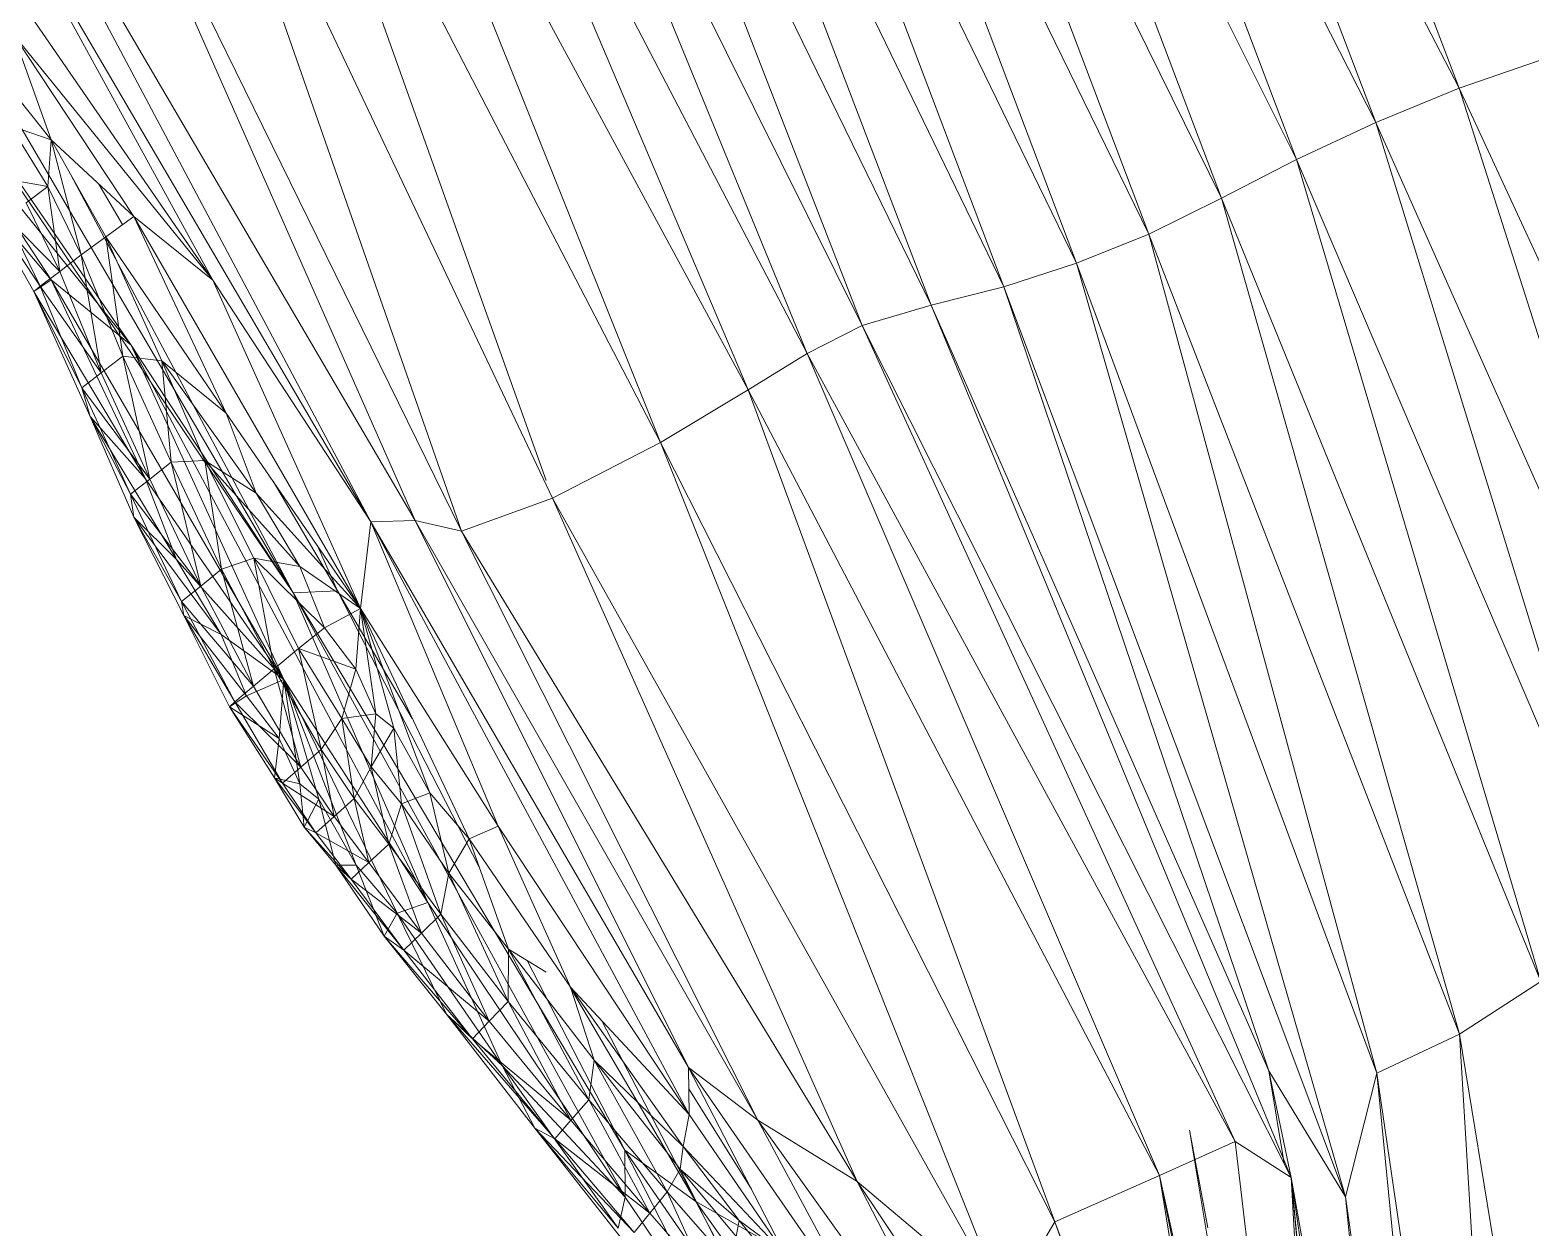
# Model space of a CAD drawing. Header units: millimetres. Extents: x -8546 to 211781, y -3000 to 31870.
# Drawn here: x -4723.57 to -4674.68, y 2505.45 to 2544.46 of the extents above; entities that cross this region are included whole.
import ezdxf

# ---------------------------------------------------------------- set-up
doc = ezdxf.new("R2010")
doc.units = ezdxf.units.MM
doc.layers.add('G-IMPT', color=8, linetype='Continuous', lineweight=9)
doc.layers.add('I-FURN', color=30, linetype='Continuous', lineweight=9)

# ---------------------------------------------------------------- blocks, each defined once
blk = doc.blocks.new('Artificial banana plant 1500mm - Family 4__C1-728657-Begane grond')
at = {"layer": 'G-IMPT'}
for p, q in [((-264.258, -114.312), (-272.584, -92.39)), ((-264.258, -114.312), (-272.584, -92.39)), ((-266.978, -115.427), (-274.824, -94.735)), ((-266.978, -115.427), (-274.824, -94.735)), ((-264.258, -114.312), (-274.444, -94.568)), ((-264.258, -114.312), (-274.444, -94.568)), ((-269.558, -116.63), (-277.464, -95.72)), ((-269.558, -116.63), (-277.464, -95.72)), ((-277.07, -95.56), (-266.978, -115.427)), ((-277.07, -95.56), (-266.978, -115.427)), ((-279.562, -96.628), (-269.558, -116.63)), ((-279.562, -96.628), (-269.558, -116.63)), ((-274.368, -119.064), (-282.65, -97.125)), ((-274.368, -119.064), (-282.65, -97.125)), ((-271.998, -117.889), (-279.963, -96.812)), ((-271.998, -117.889), (-279.963, -96.812)), ((-271.998, -117.889), (-281.973, -97.655)), ((-271.998, -117.889), (-281.973, -97.655)), ((-276.728, -120.011), (-284.867, -98.471)), ((-276.728, -120.011), (-284.867, -98.471)), ((-281.458, -121.378), (-290.028, -98.898)), ((-281.458, -121.378), (-290.028, -98.898)), ((-279.088, -120.771), (-289.699, -98.898)), ((-279.088, -120.771), (-289.699, -98.898)), ((-279.088, -120.771), (-287.381, -98.898)), ((-279.088, -120.771), (-287.381, -98.898)), ((-276.728, -120.011), (-286.971, -98.898)), ((-276.728, -120.011), (-286.971, -98.898)), ((-274.368, -119.064), (-284.199, -98.898)), ((-274.368, -119.064), (-284.199, -98.898)), ((-285.498, -122.944), (-294.736, -100.422)), ((-285.498, -122.944), (-294.736, -100.422)), ((-283.708, -122.039), (-292.141, -100.306)), ((-283.708, -122.039), (-292.141, -100.306)), ((-281.458, -121.378), (-291.748, -100.299)), ((-281.458, -121.378), (-291.748, -100.299)), ((-287.418, -124.132), (-297.205, -101.093)), ((-287.418, -124.132), (-297.205, -101.093)), ((-285.498, -122.944), (-296.927, -101.034)), ((-285.498, -122.944), (-296.927, -101.034)), ((-314.128, -101.304), (-299.708, -128.428)), ((-314.128, -101.304), (-299.708, -128.428)), ((-314.128, -101.304), (-298.268, -128.386)), ((-314.128, -101.304), (-298.268, -128.386)), ((-283.708, -122.039), (-293.994, -101.326)), ((-283.708, -122.039), (-293.994, -101.326)), ((-287.418, -124.132), (-299.399, -101.993)), ((-287.418, -124.132), (-299.399, -101.993)), ((-290.268, -125.849), (-299.737, -102.224)), ((-290.268, -125.849), (-299.737, -102.224)), ((-293.994, -127.086), (-302.372, -103.625)), ((-293.994, -127.086), (-302.372, -103.625)), ((-290.268, -125.849), (-301.979, -103.264)), ((-290.268, -125.849), (-301.979, -103.264)), ((-316.118, -104.2), (-304.858, -120.555)), ((-316.118, -104.2), (-304.858, -120.555)), ((-296.758, -128.732), (-305.035, -105.05)), ((-296.758, -128.732), (-305.035, -105.05)), ((-293.788, -127.662), (-304.491, -105.096)), ((-293.788, -127.662), (-304.491, -105.096)), ((-304.858, -120.555), (-312.938, -105.824)), ((-304.858, -120.555), (-312.938, -105.824)), ((-312.938, -105.824), (-299.708, -128.428)), ((-312.938, -105.824), (-299.708, -128.428)), ((-318.828, -106.2), (-307.518, -122.679)), ((-318.828, -106.2), (-307.518, -122.679)), ((-318.828, -106.2), (-302.238, -130.738)), ((-318.828, -106.2), (-302.238, -130.738)), ((-307.515, -106.812), (-296.758, -128.732)), ((-307.515, -106.812), (-296.758, -128.732)), ((-307.656, -107.099), (-298.268, -128.386)), ((-307.656, -107.099), (-298.268, -128.386)), ((-310.118, -115.99), (-313.938, -111.191)), ((-310.118, -115.99), (-313.938, -111.191)), ((-312.958, -112.422), (-302.238, -130.738)), ((-312.958, -112.422), (-302.238, -130.738)), ((-310.118, -115.99), (-311.348, -112.564)), ((-310.118, -115.99), (-311.348, -112.564)), ((-311.348, -112.564), (-307.428, -118.484)), ((-311.348, -112.564), (-307.428, -118.484)), ((-311.348, -112.564), (-304.858, -120.555)), ((-311.348, -112.564), (-304.858, -120.555)), ((-264.258, -114.312), (-261.388, -113.322)), ((-264.258, -114.312), (-261.388, -113.322)), ((-266.978, -115.427), (-264.258, -114.312)), ((-266.978, -115.427), (-264.258, -114.312)), ((-256.138, -139.763), (-264.258, -114.312)), ((-256.138, -139.763), (-264.258, -114.312)), ((-253.218, -138.199), (-264.258, -114.312)), ((-253.218, -138.199), (-264.258, -114.312)), ((-310.118, -120.545), (-314.048, -114.563)), ((-310.118, -120.545), (-314.048, -114.563)), ((-314.048, -114.563), (-307.518, -122.679)), ((-314.048, -114.563), (-307.518, -122.679)), ((-310.228, -117.507), (-311.448, -115.534)), ((-310.228, -117.507), (-311.448, -115.534)), ((-311.448, -115.534), (-310.118, -115.99)), ((-311.448, -115.534), (-310.118, -115.99)), ((-269.558, -116.63), (-266.978, -115.427)), ((-269.558, -116.63), (-266.978, -115.427)), ((-258.918, -141.523), (-266.978, -115.427)), ((-258.918, -141.523), (-266.978, -115.427)), ((-256.138, -139.763), (-266.978, -115.427)), ((-256.138, -139.763), (-266.978, -115.427)), ((-310.228, -117.507), (-310.118, -115.99)), ((-310.228, -117.507), (-310.118, -115.99)), ((-309.138, -119.739), (-310.118, -115.99)), ((-309.138, -119.739), (-310.118, -115.99)), ((-310.118, -115.99), (-308.338, -119.143)), ((-310.118, -115.99), (-308.338, -119.143)), ((-310.118, -115.99), (-307.428, -118.484)), ((-310.118, -115.99), (-307.428, -118.484)), ((-271.998, -117.889), (-269.558, -116.63)), ((-271.998, -117.889), (-269.558, -116.63)), ((-261.598, -143.396), (-269.558, -116.63)), ((-261.598, -143.396), (-269.558, -116.63)), ((-269.558, -116.63), (-258.918, -141.523)), ((-269.558, -116.63), (-258.918, -141.523)), ((-309.48, -117.133), (-302.238, -130.738)), ((-309.48, -117.133), (-302.238, -130.738)), ((-310.688, -120.932), (-312.478, -117.753)), ((-310.688, -120.932), (-312.478, -117.753)), ((-310.478, -120.758), (-312.478, -117.753)), ((-310.478, -120.758), (-312.478, -117.753)), ((-312.478, -117.753), (-310.118, -120.545)), ((-312.478, -117.753), (-310.118, -120.545)), ((-311.138, -117.349), (-310.228, -117.507)), ((-311.138, -117.349), (-310.228, -117.507)), ((-310.928, -118.036), (-310.228, -117.507)), ((-310.928, -118.036), (-310.228, -117.507)), ((-310.228, -117.507), (-309.838, -120.273)), ((-310.228, -117.507), (-309.838, -120.273)), ((-310.228, -117.507), (-309.138, -119.739)), ((-310.228, -117.507), (-309.138, -119.739)), ((-308.563, -117.431), (-307.792, -118.747)), ((-308.563, -117.431), (-307.792, -118.747)), ((-310.928, -118.036), (-309.838, -120.273)), ((-310.928, -118.036), (-309.838, -120.273)), ((-274.368, -119.064), (-271.998, -117.889)), ((-274.368, -119.064), (-271.998, -117.889)), ((-264.248, -145.113), (-271.998, -117.889)), ((-264.248, -145.113), (-271.998, -117.889)), ((-271.998, -117.889), (-261.598, -143.396)), ((-271.998, -117.889), (-261.598, -143.396)), ((-310.478, -120.758), (-311.568, -118.518)), ((-310.478, -120.758), (-311.568, -118.518)), ((-311.568, -118.518), (-309.838, -120.273)), ((-311.568, -118.518), (-309.838, -120.273)), ((-308.338, -119.143), (-307.428, -118.484)), ((-308.338, -119.143), (-307.428, -118.484)), ((-307.428, -118.484), (-304.418, -124.885)), ((-307.428, -118.484), (-304.418, -124.885)), ((-307.428, -118.484), (-304.858, -120.555)), ((-307.428, -118.484), (-304.858, -120.555)), ((-307.428, -118.484), (-300.048, -131.252)), ((-307.428, -118.484), (-300.048, -131.252)), ((-309.138, -119.739), (-308.338, -119.143)), ((-309.138, -119.739), (-308.338, -119.143)), ((-307.788, -123.036), (-308.338, -119.143)), ((-307.788, -123.036), (-308.338, -119.143)), ((-308.338, -119.143), (-306.518, -123.183)), ((-308.338, -119.143), (-306.518, -123.183)), ((-308.338, -119.143), (-304.418, -124.885)), ((-308.338, -119.143), (-304.418, -124.885)), ((-276.728, -120.011), (-274.368, -119.064)), ((-276.728, -120.011), (-274.368, -119.064)), ((-266.938, -146.383), (-274.368, -119.064)), ((-266.938, -146.383), (-274.368, -119.064)), ((-264.248, -145.113), (-274.368, -119.064)), ((-264.248, -145.113), (-274.368, -119.064)), ((-309.838, -120.273), (-309.138, -119.739)), ((-309.838, -120.273), (-309.138, -119.739)), ((-309.138, -119.739), (-308.488, -123.575)), ((-309.138, -119.739), (-308.488, -123.575)), ((-309.138, -119.739), (-307.788, -123.036)), ((-309.138, -119.739), (-307.788, -123.036)), ((-279.088, -120.771), (-276.728, -120.011)), ((-279.088, -120.771), (-276.728, -120.011)), ((-267.958, -150.406), (-276.728, -120.011)), ((-267.958, -150.406), (-276.728, -120.011)), ((-266.938, -146.383), (-276.728, -120.011)), ((-266.938, -146.383), (-276.728, -120.011)), ((-310.688, -120.932), (-310.118, -120.545)), ((-310.688, -120.932), (-310.118, -120.545)), ((-310.478, -120.758), (-309.838, -120.273)), ((-310.478, -120.758), (-309.838, -120.273)), ((-307.048, -127.03), (-310.118, -120.545)), ((-307.048, -127.03), (-310.118, -120.545)), ((-310.118, -120.545), (-302.538, -133.565)), ((-310.118, -120.545), (-302.538, -133.565)), ((-310.118, -120.545), (-307.518, -122.679)), ((-310.118, -120.545), (-307.518, -122.679)), ((-309.838, -120.273), (-308.488, -123.575)), ((-308.488, -123.575), (-309.838, -120.273)), ((-304.858, -120.555), (-300.048, -131.252)), ((-304.858, -120.555), (-300.048, -131.252)), ((-304.858, -120.555), (-299.708, -128.428)), ((-304.858, -120.555), (-299.708, -128.428)), ((-310.478, -120.758), (-310.688, -120.932)), ((-310.478, -120.758), (-310.688, -120.932)), ((-308.848, -125.001), (-310.688, -120.932)), ((-308.848, -125.001), (-310.688, -120.932)), ((-309.118, -124.066), (-310.688, -120.932)), ((-309.118, -124.066), (-310.688, -120.932)), ((-310.688, -120.932), (-307.048, -127.03)), ((-310.688, -120.932), (-307.048, -127.03)), ((-309.118, -124.066), (-310.478, -120.758)), ((-309.118, -124.066), (-310.478, -120.758)), ((-310.478, -120.758), (-308.488, -123.575)), ((-310.478, -120.758), (-308.488, -123.575)), ((-281.458, -121.378), (-279.088, -120.771)), ((-281.458, -121.378), (-279.088, -120.771)), ((-270.458, -146.302), (-279.088, -120.771)), ((-270.458, -146.302), (-279.088, -120.771)), ((-267.958, -150.406), (-279.088, -120.771)), ((-267.958, -150.406), (-279.088, -120.771)), ((-283.708, -122.039), (-281.458, -121.378)), ((-283.708, -122.039), (-281.458, -121.378)), ((-269.728, -149.775), (-281.458, -121.378)), ((-269.728, -149.775), (-281.458, -121.378)), ((-270.458, -146.302), (-281.458, -121.378)), ((-270.458, -146.302), (-281.458, -121.378)), ((-285.498, -122.944), (-283.708, -122.039)), ((-285.498, -122.944), (-283.708, -122.039)), ((-271.558, -148.61), (-283.708, -122.039)), ((-271.558, -148.61), (-283.708, -122.039)), ((-269.728, -149.775), (-283.708, -122.039)), ((-269.728, -149.775), (-283.708, -122.039)), ((-307.518, -122.679), (-302.238, -130.738)), ((-307.518, -122.679), (-302.238, -130.738)), ((-297.848, -140.823), (-307.518, -122.679)), ((-297.848, -140.823), (-307.518, -122.679)), ((-302.538, -133.565), (-307.518, -122.679)), ((-302.538, -133.565), (-307.518, -122.679)), ((-308.488, -123.575), (-307.788, -123.036)), ((-308.488, -123.575), (-307.788, -123.036)), ((-307.788, -123.036), (-306.908, -127.036)), ((-307.788, -123.036), (-306.908, -127.036)), ((-307.788, -123.036), (-306.208, -126.491)), ((-307.788, -123.036), (-306.208, -126.491)), ((-307.788, -123.036), (-306.518, -123.183)), ((-307.788, -123.036), (-306.518, -123.183)), ((-306.208, -126.491), (-306.518, -123.183)), ((-306.208, -126.491), (-306.518, -123.183)), ((-306.518, -123.183), (-305.118, -126.436)), ((-306.518, -123.183), (-305.118, -126.436)), ((-306.518, -123.183), (-304.418, -124.885)), ((-306.518, -123.183), (-304.418, -124.885)), ((-306.518, -123.183), (-303.438, -127.496)), ((-306.518, -123.183), (-303.438, -127.496)), ((-287.418, -124.132), (-285.498, -122.944)), ((-287.418, -124.132), (-285.498, -122.944)), ((-274.018, -149.718), (-285.498, -122.944)), ((-274.018, -149.718), (-285.498, -122.944)), ((-271.558, -148.61), (-285.498, -122.944)), ((-271.558, -148.61), (-285.498, -122.944)), ((-309.118, -124.066), (-308.488, -123.575)), ((-309.118, -124.066), (-308.488, -123.575)), ((-308.488, -123.575), (-306.908, -127.036)), ((-308.488, -123.575), (-306.908, -127.036)), ((-309.118, -124.066), (-307.538, -127.533)), ((-309.118, -124.066), (-307.538, -127.533)), ((-309.118, -124.066), (-306.908, -127.036)), ((-309.118, -124.066), (-306.908, -127.036)), ((-309.118, -124.066), (-308.848, -125.001)), ((-309.118, -124.066), (-308.848, -125.001)), ((-290.268, -125.849), (-287.418, -124.132)), ((-290.268, -125.849), (-287.418, -124.132)), ((-277.428, -151.22), (-287.418, -124.132)), ((-277.428, -151.22), (-287.418, -124.132)), ((-274.018, -149.718), (-287.418, -124.132)), ((-274.018, -149.718), (-287.418, -124.132)), ((-307.428, -128.274), (-308.848, -125.001)), ((-307.428, -128.274), (-308.848, -125.001)), ((-307.538, -127.533), (-308.848, -125.001)), ((-307.538, -127.533), (-308.848, -125.001)), ((-308.848, -125.001), (-306.038, -129.656)), ((-308.848, -125.001), (-306.038, -129.656)), ((-308.848, -125.001), (-307.048, -127.03)), ((-308.848, -125.001), (-307.048, -127.03)), ((-304.418, -124.885), (-303.438, -127.496)), ((-304.418, -124.885), (-303.438, -127.496)), ((-304.418, -124.885), (-300.048, -131.252)), ((-304.418, -124.885), (-300.048, -131.252)), ((-293.788, -127.662), (-290.268, -125.849)), ((-293.788, -127.662), (-290.268, -125.849)), ((-279.048, -153.957), (-290.268, -125.849)), ((-279.048, -153.957), (-290.268, -125.849)), ((-277.428, -151.22), (-290.268, -125.849)), ((-277.428, -151.22), (-290.268, -125.849)), ((-306.908, -127.036), (-306.208, -126.491)), ((-306.908, -127.036), (-306.208, -126.491)), ((-306.208, -126.491), (-305.118, -126.436)), ((-306.208, -126.491), (-305.118, -126.436)), ((-306.208, -126.491), (-305.248, -130.519)), ((-306.208, -126.491), (-305.248, -130.519)), ((-306.208, -126.491), (-304.568, -129.965)), ((-306.208, -126.491), (-304.568, -129.965)), ((-304.568, -129.965), (-305.118, -126.436)), ((-304.568, -129.965), (-305.118, -126.436)), ((-305.118, -126.436), (-303.518, -129.61)), ((-305.118, -126.436), (-303.518, -129.61)), ((-305.118, -126.436), (-303.438, -127.496)), ((-305.118, -126.436), (-303.438, -127.496)), ((-305.118, -126.436), (-302.018, -129.886)), ((-305.118, -126.436), (-302.018, -129.886)), ((-307.538, -127.533), (-306.908, -127.036)), ((-307.538, -127.533), (-306.908, -127.036)), ((-306.038, -129.656), (-307.048, -127.03)), ((-306.038, -129.656), (-307.048, -127.03)), ((-307.048, -127.03), (-302.538, -133.565)), ((-307.048, -127.03), (-302.538, -133.565)), ((-306.908, -127.036), (-305.248, -130.519)), ((-306.908, -127.036), (-305.248, -130.519)), ((-302.892, -127.108), (-300.798, -130.681)), ((-302.892, -127.108), (-300.798, -130.681)), ((-307.538, -127.533), (-305.878, -131.023)), ((-307.538, -127.533), (-305.878, -131.023)), ((-307.538, -127.533), (-305.248, -130.519)), ((-307.538, -127.533), (-305.248, -130.519)), ((-307.538, -127.533), (-307.428, -128.274)), ((-307.538, -127.533), (-307.428, -128.274)), ((-303.438, -127.496), (-302.018, -129.886)), ((-303.438, -127.496), (-302.018, -129.886)), ((-303.438, -127.496), (-300.048, -131.252)), ((-303.438, -127.496), (-300.048, -131.252)), ((-296.758, -128.732), (-293.788, -127.662)), ((-296.758, -128.732), (-293.788, -127.662)), ((-283.868, -149.906), (-293.788, -127.662)), ((-283.868, -149.906), (-293.788, -127.662)), ((-279.048, -153.957), (-293.788, -127.662)), ((-279.048, -153.957), (-293.788, -127.662)), ((-305.798, -131.48), (-307.428, -128.274)), ((-305.798, -131.48), (-307.428, -128.274)), ((-305.878, -131.023), (-307.428, -128.274)), ((-305.878, -131.023), (-307.428, -128.274)), ((-307.428, -128.274), (-304.578, -132.093)), ((-307.428, -128.274), (-304.578, -132.093)), ((-307.428, -128.274), (-306.038, -129.656)), ((-307.428, -128.274), (-306.038, -129.656)), ((-300.048, -131.252), (-299.708, -128.428)), ((-300.048, -131.252), (-299.708, -128.428)), ((-299.708, -128.428), (-298.268, -128.386)), ((-299.708, -128.428), (-298.268, -128.386)), ((-295.558, -138.334), (-299.708, -128.428)), ((-295.558, -138.334), (-299.708, -128.428)), ((-289.338, -147.732), (-299.708, -128.428)), ((-289.338, -147.732), (-299.708, -128.428)), ((-289.358, -146.198), (-299.708, -128.428)), ((-289.358, -146.198), (-299.708, -128.428)), ((-289.358, -146.198), (-298.268, -128.386)), ((-289.358, -146.198), (-298.268, -128.386)), ((-287.098, -147.915), (-298.268, -128.386)), ((-287.098, -147.915), (-298.268, -128.386)), ((-298.268, -128.386), (-296.758, -128.732)), ((-298.268, -128.386), (-296.758, -128.732)), ((-287.098, -147.915), (-296.758, -128.732)), ((-287.098, -147.915), (-296.758, -128.732)), ((-283.868, -149.906), (-296.758, -128.732)), ((-283.868, -149.906), (-296.758, -128.732)), ((-301.447, -129.214), (-300.798, -130.681)), ((-301.447, -129.214), (-300.798, -130.681)), ((-304.578, -132.093), (-306.038, -129.656)), ((-304.578, -132.093), (-306.038, -129.656)), ((-306.038, -129.656), (-302.538, -133.565)), ((-306.038, -129.656), (-302.538, -133.565)), ((-305.248, -130.519), (-304.568, -129.965)), ((-305.248, -130.519), (-304.568, -129.965)), ((-304.568, -129.965), (-303.518, -129.61)), ((-304.568, -129.965), (-303.518, -129.61)), ((-304.568, -129.965), (-303.528, -133.782)), ((-304.568, -129.965), (-303.528, -133.782)), ((-304.568, -129.965), (-302.858, -133.22)), ((-304.568, -129.965), (-302.858, -133.22)), ((-302.858, -133.22), (-303.518, -129.61)), ((-302.858, -133.22), (-303.518, -129.61)), ((-303.518, -129.61), (-302.058, -132.556)), ((-303.518, -129.61), (-302.058, -132.556)), ((-303.518, -129.61), (-302.018, -129.886)), ((-303.518, -129.61), (-302.018, -129.886)), ((-303.518, -129.61), (-301.218, -131.878)), ((-303.518, -129.61), (-301.218, -131.878)), ((-302.018, -129.886), (-301.218, -131.878)), ((-302.018, -129.886), (-301.218, -131.878)), ((-302.018, -129.886), (-300.048, -131.252)), ((-302.018, -129.886), (-300.048, -131.252)), ((-305.878, -131.023), (-305.248, -130.519)), ((-305.878, -131.023), (-305.248, -130.519)), ((-305.248, -130.519), (-303.528, -133.782)), ((-303.528, -133.782), (-305.248, -130.519)), ((-302.238, -130.738), (-300.798, -130.681)), ((-302.238, -130.738), (-300.798, -130.681)), ((-291.438, -148.894), (-302.238, -130.738)), ((-291.438, -148.894), (-302.238, -130.738)), ((-291.428, -150.419), (-302.238, -130.738)), ((-291.428, -150.419), (-302.238, -130.738)), ((-297.848, -140.823), (-302.238, -130.738)), ((-297.848, -140.823), (-302.238, -130.738)), ((-298.356, -134.838), (-300.798, -130.681)), ((-298.356, -134.838), (-300.798, -130.681)), ((-296.179, -139.669), (-300.798, -130.681)), ((-296.179, -139.669), (-300.798, -130.681)), ((-304.138, -134.295), (-305.878, -131.023)), ((-304.138, -134.295), (-305.878, -131.023)), ((-303.528, -133.782), (-305.878, -131.023)), ((-303.528, -133.782), (-305.878, -131.023)), ((-305.878, -131.023), (-305.798, -131.48)), ((-305.878, -131.023), (-305.798, -131.48)), ((-304.308, -134.455), (-305.798, -131.48)), ((-304.308, -134.455), (-305.798, -131.48)), ((-304.138, -134.295), (-305.798, -131.48)), ((-304.138, -134.295), (-305.798, -131.48)), ((-305.798, -131.48), (-303.758, -134.098)), ((-305.798, -131.48), (-303.758, -134.098)), ((-305.798, -131.48), (-304.578, -132.093)), ((-305.798, -131.48), (-304.578, -132.093)), ((-301.218, -131.878), (-300.048, -131.252)), ((-301.218, -131.878), (-300.048, -131.252)), ((-300.198, -133.223), (-300.048, -131.252)), ((-300.198, -133.223), (-300.048, -131.252)), ((-299.548, -134.686), (-300.048, -131.252)), ((-299.548, -134.686), (-300.048, -131.252)), ((-298.958, -135.145), (-300.048, -131.252)), ((-298.958, -135.145), (-300.048, -131.252)), ((-297.788, -137.259), (-300.048, -131.252)), ((-297.788, -137.259), (-300.048, -131.252)), ((-296.508, -138.754), (-300.048, -131.252)), ((-296.508, -138.754), (-300.048, -131.252)), ((-300.048, -131.252), (-295.558, -138.334)), ((-300.048, -131.252), (-295.558, -138.334)), ((-302.058, -132.556), (-301.218, -131.878)), ((-302.058, -132.556), (-301.218, -131.878)), ((-301.218, -131.878), (-300.198, -133.223)), ((-301.218, -131.878), (-300.198, -133.223)), ((-303.758, -134.098), (-304.578, -132.093)), ((-303.758, -134.098), (-304.578, -132.093)), ((-304.578, -132.093), (-302.538, -133.565)), ((-304.578, -132.093), (-302.538, -133.565)), ((-302.858, -133.22), (-302.058, -132.556)), ((-302.858, -133.22), (-302.058, -132.556)), ((-301.328, -135.841), (-302.058, -132.556)), ((-301.328, -135.841), (-302.058, -132.556)), ((-302.058, -132.556), (-300.648, -134.829)), ((-302.058, -132.556), (-300.648, -134.829)), ((-302.058, -132.556), (-300.198, -133.223)), ((-302.058, -132.556), (-300.198, -133.223)), ((-303.528, -133.782), (-302.858, -133.22)), ((-303.528, -133.782), (-302.858, -133.22)), ((-302.858, -133.22), (-301.988, -136.414)), ((-302.858, -133.22), (-301.988, -136.414)), ((-302.858, -133.22), (-301.328, -135.841)), ((-302.858, -133.22), (-301.328, -135.841)), ((-300.648, -134.829), (-300.198, -133.223)), ((-300.648, -134.829), (-300.198, -133.223)), ((-300.198, -133.223), (-299.548, -134.686)), ((-300.198, -133.223), (-299.548, -134.686)), ((-304.138, -134.295), (-303.528, -133.782)), ((-304.138, -134.295), (-303.528, -133.782)), ((-303.758, -134.098), (-302.538, -133.565)), ((-303.758, -134.098), (-302.538, -133.565)), ((-303.528, -133.782), (-301.988, -136.414)), ((-301.988, -136.414), (-303.528, -133.782)), ((-302.688, -135.489), (-302.538, -133.565)), ((-302.688, -135.489), (-302.538, -133.565)), ((-298.848, -141.173), (-302.538, -133.565)), ((-298.848, -141.173), (-302.538, -133.565)), ((-300.188, -139.609), (-302.538, -133.565)), ((-300.188, -139.609), (-302.538, -133.565)), ((-301.398, -137.46), (-302.538, -133.565)), ((-301.398, -137.46), (-302.538, -133.565)), ((-302.018, -136.964), (-302.538, -133.565)), ((-302.018, -136.964), (-302.538, -133.565)), ((-297.848, -140.823), (-302.538, -133.565)), ((-297.848, -140.823), (-302.538, -133.565)), ((-304.308, -134.455), (-303.758, -134.098)), ((-304.308, -134.455), (-303.758, -134.098)), ((-304.138, -134.295), (-304.308, -134.455)), ((-304.138, -134.295), (-304.308, -134.455)), ((-302.588, -136.937), (-304.138, -134.295)), ((-302.588, -136.937), (-304.138, -134.295)), ((-301.988, -136.414), (-304.138, -134.295)), ((-301.988, -136.414), (-304.138, -134.295)), ((-302.688, -135.489), (-303.758, -134.098)), ((-302.688, -135.489), (-303.758, -134.098)), ((-302.848, -136.765), (-304.308, -134.455)), ((-302.848, -136.765), (-304.308, -134.455)), ((-302.588, -136.937), (-304.308, -134.455)), ((-302.588, -136.937), (-304.308, -134.455)), ((-304.308, -134.455), (-302.688, -135.489)), ((-304.308, -134.455), (-302.688, -135.489)), ((-301.328, -135.841), (-300.648, -134.829)), ((-301.328, -135.841), (-300.648, -134.829)), ((-300.648, -134.829), (-299.548, -134.686)), ((-300.648, -134.829), (-299.548, -134.686)), ((-300.248, -137.441), (-300.648, -134.829)), ((-300.248, -137.441), (-300.648, -134.829)), ((-300.648, -134.829), (-299.698, -136.412)), ((-300.648, -134.829), (-299.698, -136.412)), ((-299.698, -136.412), (-299.548, -134.686)), ((-299.698, -136.412), (-299.548, -134.686)), ((-299.548, -134.686), (-298.958, -135.145)), ((-299.548, -134.686), (-298.958, -135.145)), ((-299.698, -136.412), (-298.958, -135.145)), ((-299.698, -136.412), (-298.958, -135.145)), ((-298.708, -137.617), (-298.958, -135.145)), ((-298.708, -137.617), (-298.958, -135.145)), ((-298.958, -135.145), (-297.788, -137.259)), ((-298.958, -135.145), (-297.788, -137.259)), ((-302.848, -136.765), (-302.688, -135.489)), ((-302.848, -136.765), (-302.688, -135.489)), ((-302.018, -136.964), (-302.688, -135.489)), ((-302.018, -136.964), (-302.688, -135.489)), ((-301.988, -136.414), (-301.328, -135.841)), ((-301.988, -136.414), (-301.328, -135.841)), ((-301.328, -135.841), (-300.898, -138.022)), ((-301.328, -135.841), (-300.898, -138.022)), ((-301.328, -135.841), (-300.248, -137.441)), ((-301.328, -135.841), (-300.248, -137.441)), ((-301.878, -138.373), (-302.848, -136.765)), ((-301.878, -138.373), (-302.848, -136.765)), ((-301.498, -138.555), (-302.848, -136.765)), ((-301.498, -138.555), (-302.848, -136.765)), ((-302.588, -136.937), (-302.848, -136.765)), ((-302.588, -136.937), (-302.848, -136.765)), ((-302.848, -136.765), (-302.018, -136.964)), ((-302.848, -136.765), (-302.018, -136.964)), ((-302.588, -136.937), (-301.988, -136.414)), ((-302.588, -136.937), (-301.988, -136.414)), ((-301.988, -136.414), (-300.898, -138.022)), ((-300.898, -138.022), (-301.988, -136.414)), ((-300.248, -137.441), (-299.698, -136.412)), ((-300.248, -137.441), (-299.698, -136.412)), ((-299.118, -138.926), (-299.698, -136.412)), ((-299.118, -138.926), (-299.698, -136.412)), ((-299.698, -136.412), (-298.708, -137.617)), ((-299.698, -136.412), (-298.708, -137.617)), ((-301.498, -138.555), (-302.588, -136.937)), ((-301.498, -138.555), (-302.588, -136.937)), ((-300.898, -138.022), (-302.588, -136.937)), ((-300.898, -138.022), (-302.588, -136.937)), ((-301.878, -138.373), (-302.018, -136.964)), ((-301.878, -138.373), (-302.018, -136.964)), ((-301.398, -137.46), (-302.018, -136.964)), ((-301.398, -137.46), (-302.018, -136.964)), ((-298.708, -137.617), (-297.788, -137.259)), ((-298.708, -137.617), (-297.788, -137.259)), ((-297.168, -139.871), (-297.788, -137.259)), ((-297.168, -139.871), (-297.788, -137.259)), ((-297.788, -137.259), (-296.508, -138.754)), ((-297.788, -137.259), (-296.508, -138.754)), ((-301.878, -138.373), (-301.398, -137.46)), ((-301.878, -138.373), (-301.398, -137.46)), ((-300.848, -139.614), (-301.398, -137.46)), ((-300.848, -139.614), (-301.398, -137.46)), ((-300.188, -139.609), (-301.398, -137.46)), ((-300.188, -139.609), (-301.398, -137.46)), ((-300.898, -138.022), (-300.248, -137.441)), ((-300.898, -138.022), (-300.248, -137.441)), ((-300.248, -137.441), (-299.768, -139.519)), ((-300.248, -137.441), (-299.768, -139.519)), ((-300.248, -137.441), (-299.118, -138.926)), ((-300.248, -137.441), (-299.118, -138.926)), ((-299.118, -138.926), (-298.708, -137.617)), ((-299.118, -138.926), (-298.708, -137.617)), ((-297.428, -141.21), (-298.708, -137.617)), ((-297.428, -141.21), (-298.708, -137.617)), ((-298.708, -137.617), (-297.168, -139.871)), ((-298.708, -137.617), (-297.168, -139.871)), ((-301.498, -138.555), (-300.898, -138.022)), ((-301.498, -138.555), (-300.898, -138.022)), ((-300.898, -138.022), (-299.768, -139.519)), ((-299.768, -139.519), (-300.898, -138.022)), ((-296.508, -138.754), (-295.558, -138.334)), ((-296.508, -138.754), (-295.558, -138.334)), ((-293.208, -143.583), (-295.558, -138.334)), ((-293.208, -143.583), (-295.558, -138.334)), ((-295.558, -138.334), (-289.338, -147.732)), ((-295.558, -138.334), (-289.338, -147.732)), ((-300.848, -139.614), (-301.878, -138.373)), ((-300.848, -139.614), (-301.878, -138.373)), ((-300.348, -140.061), (-301.878, -138.373)), ((-300.348, -140.061), (-301.878, -138.373)), ((-301.498, -138.555), (-301.878, -138.373)), ((-301.498, -138.555), (-301.878, -138.373)), ((-300.348, -140.061), (-301.498, -138.555)), ((-300.348, -140.061), (-301.498, -138.555)), ((-299.768, -139.519), (-301.498, -138.555)), ((-299.768, -139.519), (-301.498, -138.555)), ((-297.168, -139.871), (-296.508, -138.754)), ((-297.168, -139.871), (-296.508, -138.754)), ((-295.218, -142.344), (-296.508, -138.754)), ((-295.218, -142.344), (-296.508, -138.754)), ((-296.508, -138.754), (-293.208, -143.583)), ((-296.508, -138.754), (-293.208, -143.583)), ((-299.768, -139.519), (-299.118, -138.926)), ((-299.768, -139.519), (-299.118, -138.926)), ((-299.118, -138.926), (-298.058, -141.82)), ((-299.118, -138.926), (-298.058, -141.82)), ((-299.118, -138.926), (-297.428, -141.21)), ((-299.118, -138.926), (-297.428, -141.21)), ((-300.848, -139.614), (-300.188, -139.609)), ((-300.848, -139.614), (-300.188, -139.609)), ((-299.268, -141.917), (-300.848, -139.614)), ((-299.268, -141.917), (-300.848, -139.614)), ((-298.628, -142.377), (-300.848, -139.614)), ((-298.628, -142.377), (-300.848, -139.614)), ((-300.348, -140.061), (-300.848, -139.614)), ((-300.348, -140.061), (-300.848, -139.614)), ((-300.348, -140.061), (-299.768, -139.519)), ((-300.348, -140.061), (-299.768, -139.519)), ((-299.268, -141.917), (-300.188, -139.609)), ((-299.268, -141.917), (-300.188, -139.609)), ((-298.848, -141.173), (-300.188, -139.609)), ((-298.848, -141.173), (-300.188, -139.609)), ((-299.768, -139.519), (-298.058, -141.82)), ((-298.058, -141.82), (-299.768, -139.519)), ((-298.628, -142.377), (-300.348, -140.061)), ((-298.628, -142.377), (-300.348, -140.061)), ((-298.058, -141.82), (-300.348, -140.061)), ((-298.058, -141.82), (-300.348, -140.061)), ((-297.428, -141.21), (-297.168, -139.871)), ((-297.428, -141.21), (-297.168, -139.871)), ((-295.238, -144.053), (-297.168, -139.871)), ((-295.238, -144.053), (-297.168, -139.871)), ((-297.168, -139.871), (-295.218, -142.344)), ((-297.168, -139.871), (-295.218, -142.344)), ((-299.268, -141.917), (-298.848, -141.173)), ((-299.268, -141.917), (-298.848, -141.173)), ((-298.848, -141.173), (-297.848, -140.823)), ((-298.848, -141.173), (-297.848, -140.823)), ((-297.238, -144.464), (-298.848, -141.173)), ((-297.238, -144.464), (-298.848, -141.173)), ((-295.428, -146.128), (-298.848, -141.173)), ((-295.428, -146.128), (-298.848, -141.173)), ((-298.058, -141.82), (-297.428, -141.21)), ((-298.058, -141.82), (-297.428, -141.21)), ((-295.428, -146.128), (-297.848, -140.823)), ((-295.428, -146.128), (-297.848, -140.823)), ((-291.428, -150.419), (-297.848, -140.823)), ((-291.428, -150.419), (-297.848, -140.823)), ((-297.428, -141.21), (-295.848, -144.685)), ((-297.428, -141.21), (-295.848, -144.685)), ((-297.428, -141.21), (-295.238, -144.053)), ((-297.428, -141.21), (-295.238, -144.053)), ((-297.238, -144.464), (-299.268, -141.917)), ((-297.238, -144.464), (-299.268, -141.917)), ((-296.398, -145.264), (-299.268, -141.917)), ((-296.398, -145.264), (-299.268, -141.917)), ((-298.628, -142.377), (-299.268, -141.917)), ((-298.628, -142.377), (-299.268, -141.917)), ((-298.628, -142.377), (-298.058, -141.82)), ((-298.628, -142.377), (-298.058, -141.82)), ((-298.058, -141.82), (-295.848, -144.685)), ((-295.848, -144.685), (-298.058, -141.82)), ((-296.398, -145.264), (-298.628, -142.377)), ((-296.398, -145.264), (-298.628, -142.377)), ((-295.848, -144.685), (-298.628, -142.377)), ((-295.848, -144.685), (-298.628, -142.377)), ((-295.238, -144.053), (-295.218, -142.344)), ((-295.238, -144.053), (-295.218, -142.344)), ((-292.608, -147.256), (-295.218, -142.344)), ((-292.608, -147.256), (-295.218, -142.344)), ((-295.218, -142.344), (-292.428, -145.955)), ((-295.218, -142.344), (-292.428, -145.955)), ((-295.218, -142.344), (-293.994, -143.099)), ((-295.218, -142.344), (-293.994, -143.099)), ((-291.438, -148.894), (-294.613, -142.717)), ((-291.438, -148.894), (-294.613, -142.717)), ((-289.118, -150.561), (-293.218, -143.583)), ((-289.118, -150.561), (-293.218, -143.583)), ((-292.428, -145.955), (-293.208, -143.583)), ((-292.428, -145.955), (-293.208, -143.583)), ((-293.208, -143.583), (-289.538, -148.776)), ((-293.208, -143.583), (-289.538, -148.776)), ((-293.208, -143.583), (-289.338, -147.732)), ((-293.208, -143.583), (-289.338, -147.732)), ((-264.248, -145.113), (-261.598, -143.396)), ((-264.248, -145.113), (-261.598, -143.396)), ((-295.848, -144.685), (-295.238, -144.053)), ((-295.848, -144.685), (-295.238, -144.053)), ((-295.238, -144.053), (-293.188, -147.916)), ((-295.238, -144.053), (-293.188, -147.916)), ((-295.238, -144.053), (-292.608, -147.256)), ((-295.238, -144.053), (-292.608, -147.256)), ((-294.368, -148.172), (-297.238, -144.464)), ((-294.368, -148.172), (-297.238, -144.464)), ((-293.718, -148.521), (-297.238, -144.464)), ((-293.718, -148.521), (-297.238, -144.464)), ((-296.398, -145.264), (-297.238, -144.464)), ((-296.398, -145.264), (-297.238, -144.464)), ((-297.238, -144.464), (-295.428, -146.128)), ((-297.238, -144.464), (-295.428, -146.128)), ((-296.398, -145.264), (-295.848, -144.685)), ((-296.398, -145.264), (-295.848, -144.685)), ((-295.848, -144.685), (-293.188, -147.916)), ((-293.188, -147.916), (-295.848, -144.685)), ((-289.118, -150.561), (-292.167, -144.699)), ((-289.118, -150.561), (-292.167, -144.699)), ((-266.938, -146.383), (-264.248, -145.113)), ((-266.938, -146.383), (-264.248, -145.113)), ((-262.168, -179.147), (-264.248, -145.113)), ((-262.168, -179.147), (-264.248, -145.113)), ((-264.248, -145.113), (-258.848, -178.116)), ((-264.248, -145.113), (-258.848, -178.116)), ((-293.718, -148.521), (-296.398, -145.264)), ((-293.718, -148.521), (-296.398, -145.264)), ((-293.188, -147.916), (-296.398, -145.264)), ((-293.188, -147.916), (-296.398, -145.264)), ((-294.368, -148.172), (-295.428, -146.128)), ((-294.368, -148.172), (-295.428, -146.128)), ((-291.648, -151.433), (-295.428, -146.128)), ((-291.648, -151.433), (-295.428, -146.128)), ((-295.428, -146.128), (-291.428, -150.419)), ((-295.428, -146.128), (-291.428, -150.419)), ((-292.608, -147.256), (-292.428, -145.955)), ((-292.608, -147.256), (-292.428, -145.955)), ((-290.058, -150.25), (-292.428, -145.955)), ((-290.058, -150.25), (-292.428, -145.955)), ((-292.428, -145.955), (-289.628, -149.514)), ((-292.428, -145.955), (-289.628, -149.514)), ((-292.428, -145.955), (-289.538, -148.776)), ((-292.428, -145.955), (-289.538, -148.776)), ((-286.208, -152.286), (-289.358, -146.198)), ((-286.208, -152.286), (-289.358, -146.198)), ((-283.328, -154.912), (-289.358, -146.198)), ((-283.328, -154.912), (-289.358, -146.198)), ((-289.338, -147.732), (-289.358, -146.198)), ((-289.338, -147.732), (-289.358, -146.198)), ((-289.358, -146.198), (-287.098, -147.915)), ((-289.358, -146.198), (-287.098, -147.915)), ((-269.954, -149.327), (-270.458, -146.302)), ((-269.954, -149.327), (-270.458, -146.302)), ((-269.728, -149.775), (-270.458, -146.302)), ((-269.728, -149.775), (-270.458, -146.302)), ((-270.458, -146.302), (-267.958, -150.406)), ((-270.458, -146.302), (-267.958, -150.406)), ((-267.958, -150.406), (-266.938, -146.383)), ((-267.958, -150.406), (-266.938, -146.383)), ((-263.428, -182.008), (-266.938, -146.383)), ((-263.428, -182.008), (-266.938, -146.383)), ((-262.168, -179.147), (-266.938, -146.383)), ((-262.168, -179.147), (-266.938, -146.383)), ((-287.306, -150.163), (-289.349, -146.896)), ((-287.306, -150.163), (-289.349, -146.896)), ((-293.188, -147.916), (-292.608, -147.256)), ((-293.188, -147.916), (-292.608, -147.256)), ((-292.608, -147.256), (-290.618, -150.937)), ((-292.608, -147.256), (-290.618, -150.937)), ((-292.608, -147.256), (-290.058, -150.25)), ((-292.608, -147.256), (-290.058, -150.25)), ((-293.718, -148.521), (-293.188, -147.916)), ((-293.718, -148.521), (-293.188, -147.916)), ((-293.188, -147.916), (-290.618, -150.937)), ((-290.618, -150.937), (-293.188, -147.916)), ((-289.538, -148.776), (-289.338, -147.732)), ((-289.538, -148.776), (-289.338, -147.732)), ((-286.208, -152.286), (-289.338, -147.732)), ((-286.208, -152.286), (-289.338, -147.732)), ((-283.328, -154.912), (-287.098, -147.915)), ((-283.328, -154.912), (-287.098, -147.915)), ((-279.188, -158.942), (-287.098, -147.915)), ((-279.188, -158.942), (-287.098, -147.915)), ((-287.098, -147.915), (-283.868, -149.906)), ((-287.098, -147.915), (-283.868, -149.906)), ((-291.498, -151.823), (-294.368, -148.172)), ((-291.498, -151.823), (-294.368, -148.172)), ((-291.128, -151.566), (-294.368, -148.172)), ((-291.128, -151.566), (-294.368, -148.172)), ((-293.718, -148.521), (-294.368, -148.172)), ((-293.718, -148.521), (-294.368, -148.172)), ((-294.368, -148.172), (-291.648, -151.433)), ((-294.368, -148.172), (-291.648, -151.433)), ((-291.128, -151.566), (-293.718, -148.521)), ((-291.128, -151.566), (-293.718, -148.521)), ((-290.618, -150.937), (-293.718, -148.521)), ((-290.618, -150.937), (-293.718, -148.521)), ((-274.018, -149.718), (-271.558, -148.61)), ((-274.018, -149.718), (-271.558, -148.61)), ((-267.758, -180.261), (-273.038, -148.242)), ((-267.758, -180.261), (-273.038, -148.242)), ((-273.038, -148.242), (-272.448, -151.414)), ((-268.348, -175.38), (-271.558, -148.61)), ((-268.348, -175.38), (-271.558, -148.61)), ((-271.558, -148.61), (-269.728, -149.775)), ((-271.558, -148.61), (-269.728, -149.775)), ((-285.328, -157.714), (-291.438, -148.894)), ((-285.328, -157.714), (-291.438, -148.894)), ((-288.268, -155.043), (-291.438, -148.894)), ((-288.268, -155.043), (-291.438, -148.894)), ((-289.118, -150.561), (-291.438, -148.894)), ((-289.118, -150.561), (-291.438, -148.894)), ((-291.438, -148.894), (-291.428, -150.419)), ((-291.438, -148.894), (-291.428, -150.419)), ((-289.628, -149.514), (-289.538, -148.776)), ((-289.628, -149.514), (-289.538, -148.776)), ((-289.538, -148.776), (-287.708, -151.185)), ((-289.538, -148.776), (-287.708, -151.185)), ((-289.538, -148.776), (-286.208, -152.286)), ((-289.538, -148.776), (-286.208, -152.286)), ((-290.058, -150.25), (-289.628, -149.514)), ((-290.058, -150.25), (-289.628, -149.514)), ((-288.208, -152.356), (-289.628, -149.514)), ((-288.208, -152.356), (-289.628, -149.514)), ((-289.628, -149.514), (-287.808, -151.706)), ((-289.628, -149.514), (-287.808, -151.706)), ((-289.628, -149.514), (-287.708, -151.185)), ((-289.628, -149.514), (-287.708, -151.185)), ((-279.188, -158.942), (-283.868, -149.906)), ((-279.188, -158.942), (-283.868, -149.906)), ((-274.828, -163.376), (-283.868, -149.906)), ((-274.828, -163.376), (-283.868, -149.906)), ((-283.868, -149.906), (-279.048, -153.957)), ((-283.868, -149.906), (-279.048, -153.957)), ((-277.428, -151.22), (-274.018, -149.718)), ((-277.428, -151.22), (-274.018, -149.718)), ((-270.945, -168.655), (-274.018, -149.718)), ((-270.945, -168.655), (-274.018, -149.718)), ((-269.547, -171.841), (-274.018, -149.718)), ((-269.547, -171.841), (-274.018, -149.718)), ((-268.348, -175.38), (-274.018, -149.718)), ((-268.348, -175.38), (-274.018, -149.718)), ((-272.771, -149.676), (-272.448, -151.414)), ((-267.458, -173.698), (-269.728, -149.775)), ((-267.458, -173.698), (-269.728, -149.775)), ((-266.978, -179.238), (-269.728, -149.775)), ((-266.978, -179.238), (-269.728, -149.775)), ((-265.738, -172.505), (-269.728, -149.775)), ((-265.738, -172.505), (-269.728, -149.775)), ((-268.348, -175.38), (-269.728, -149.775)), ((-268.348, -175.38), (-269.728, -149.775)), ((-266.308, -173.762), (-269.728, -149.775)), ((-266.308, -173.762), (-269.728, -149.775)), ((-291.648, -151.433), (-291.428, -150.419)), ((-291.648, -151.433), (-291.428, -150.419)), ((-288.268, -155.043), (-291.428, -150.419)), ((-288.268, -155.043), (-291.428, -150.419)), ((-290.618, -150.937), (-290.058, -150.25)), ((-290.618, -150.937), (-290.058, -150.25)), ((-290.058, -150.25), (-288.768, -153.062)), ((-290.058, -150.25), (-288.768, -153.062)), ((-290.058, -150.25), (-288.208, -152.356)), ((-290.058, -150.25), (-288.208, -152.356)), ((-285.851, -155.133), (-289.118, -150.561)), ((-285.851, -155.133), (-289.118, -150.561)), ((-285.328, -157.714), (-289.118, -150.561)), ((-285.328, -157.714), (-289.118, -150.561)), ((-286.257, -152.191), (-289.118, -150.561)), ((-286.257, -152.191), (-289.118, -150.561)), ((-265.798, -171.841), (-267.958, -150.406)), ((-265.798, -171.841), (-267.958, -150.406)), ((-263.428, -182.008), (-267.958, -150.406)), ((-263.428, -182.008), (-267.958, -150.406)), ((-291.128, -151.566), (-290.618, -150.937)), ((-291.128, -151.566), (-290.618, -150.937)), ((-290.618, -150.937), (-288.768, -153.062)), ((-288.768, -153.062), (-290.618, -150.937)), ((-287.808, -151.706), (-287.708, -151.185)), ((-287.808, -151.706), (-287.708, -151.185)), ((-285.528, -153.864), (-287.708, -151.185)), ((-285.528, -153.864), (-287.708, -151.185)), ((-287.708, -151.185), (-286.208, -152.286)), ((-287.708, -151.185), (-286.208, -152.286)), ((-279.048, -153.957), (-277.428, -151.22)), ((-279.048, -153.957), (-277.428, -151.22)), ((-270.958, -168.655), (-277.428, -151.22)), ((-270.958, -168.655), (-277.428, -151.22)), ((-270.688, -170.237), (-277.428, -151.22)), ((-270.688, -170.237), (-277.428, -151.22))]:
    blk.add_line(p, q, dxfattribs=at)
blk = doc.blocks.new('Artificial banana plant 1500mm - Family 4__C2-728658-Begane grond')
blk.add_blockref('Artificial banana plant 1500mm - Family 4__C1-728657-Begane grond', (0, 0))
blk = doc.blocks.new('Artificial banana plant 1500mm - Family 4-728656-Begane grond')
blk.add_blockref('Artificial banana plant 1500mm - Family 4__C2-728658-Begane grond', (0, 0))
blk = doc.blocks.new('Artificial banana plant 1500mm - Ny märkning-728662-Begane grond')
blk.add_blockref('Artificial banana plant 1500mm - Family 4-728656-Begane grond', (0, 0))

msp = doc.modelspace()

# ---------------------------------------------------------------- block references
at = {"layer": 'I-FURN'}
msp.add_blockref('Artificial banana plant 1500mm - Ny märkning-728662-Begane grond', (-4412.758, 2656.875), dxfattribs=at)

doc.saveas('drawing.dxf')
